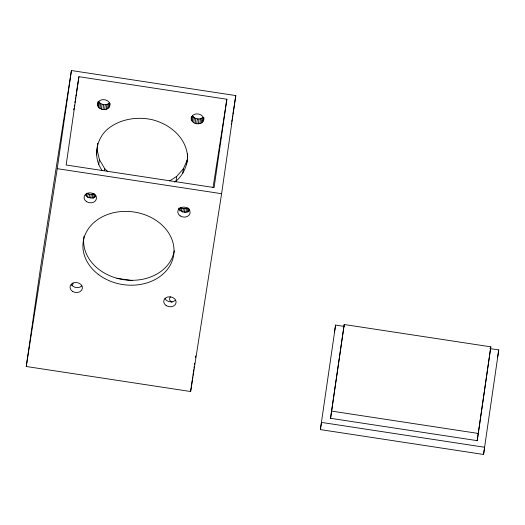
<?xml version="1.0" encoding="UTF-8"?>
<svg xmlns="http://www.w3.org/2000/svg" width="525" height="525" viewBox="0 0 525 525"><rect width="100%" height="100%" fill="white"/><g stroke="black" fill="none" stroke-linecap="round" stroke-linejoin="round"><path stroke-width="0.79" d="M102.309 170.684C92.735 157.92 95.799 138.948 107.888 128.888C119.91 119.155 136.185 116.524 151.121 119.457C168.558 123.349 185.463 136.487 187.425 155.216C187.799 165.618 183.015 175.842 174.72 182.116M96.469 154.947L97.748 143.679M187.425 158.268L187.707 155.085M26.25 366.489L40.438 268.367L71.42 70.54L235.797 95.583L221.602 193.705L190.627 391.525L26.25 366.489L57.232 168.663L71.42 70.54M78.927 76.703L66.157 165.007L214.095 187.543L226.866 99.238L78.927 76.703L76.388 92.905M97.591 104.993C97.092 98.05 108.78 97.958 109.896 104.245C110.394 111.195 98.707 111.28 97.591 104.993L98.096 101.489M98.018 106.28L98.726 101.371C100.754 105.039 106.372 105.879 109.403 102.998L108.695 107.907M98.838 107.454L99.547 102.546M86.251 196.009L86.658 193.207C88.896 194.624 91.868 194.827 94.218 193.554L93.509 198.463M99.993 108.432L100.702 103.53M87.557 197.433L88.069 193.928M101.397 109.154L102.112 104.245M89.125 197.846L89.637 194.342M97.42 144.697L97.624 143.299M102.972 109.568L103.681 104.659M90.753 197.918L91.258 194.414M104.593 109.64L105.302 104.731M92.21 198.352L92.82 194.145M106.155 109.371L106.864 104.468M98.713 164.509L99.422 159.6L97.178 150.045M94.651 197.584L95.058 194.782M107.553 108.78L108.262 103.878M95.655 195.083L95.452 196.488L95.865 195.241M109.495 106.805L110.001 103.3M104.311 170.625L104.613 168.518L99.422 159.6M176.006 181.282L176.715 176.374L183.389 168.748L187.281 159.862M182.68 173.657L183.389 168.748M203.91 117.731C204.763 126.742 188.862 125.075 191.474 116.55M191.284 119.267L191.691 116.465M178.795 209.304L178.999 207.9M191.71 120.553L192.426 115.644C194.453 119.313 200.064 120.153 203.096 117.272L202.387 122.181M187.425 155.216L187.628 153.812M192.531 121.728L193.239 116.819M179.845 210.984L180.351 207.48C182.588 208.898 185.568 209.101 187.917 207.828L187.307 212.034M186.572 164.765L187.182 160.558M193.686 122.706L194.394 117.797M181.355 211.004L181.762 208.202M195.097 123.428L195.805 118.519M182.825 212.12L183.33 208.615M196.665 123.841L197.374 118.932M184.446 212.192L184.951 208.688M198.286 123.913L198.995 119.004M185.909 212.625L186.513 208.418M199.848 123.644L200.557 118.742M188.856 208.353L188.344 211.857L189.558 209.514M201.252 123.053L201.961 118.145M203.195 121.078L203.7 117.574M190.627 391.525L192.741 376.93M192.97 375.309L193.791 369.633M194.027 368.012L194.263 366.391M194.499 364.763L194.729 363.142M195.556 357.466L195.786 355.845M320.381 429.601L321.503 422.408L484.673 447.267L483.545 454.46L320.381 429.601L335.58 325.08L344.466 326.432M330.553 418.307L344.21 324.509L490.829 346.841L478.301 433.453L477.179 440.646L330.553 418.307L344.21 324.509M477.179 440.646L490.829 346.841M483.545 454.46L498.75 349.932L489.864 348.58M73.723 109.922L73.979 108.301M74.235 106.68L74.484 105.059M74.865 102.631L75.121 101.01M75.377 99.389L75.626 97.768M75.882 96.147L76.138 94.526M213.038 187.556L226.866 99.238M231.243 124.648L231.499 123.034M231.748 121.419L232.004 119.805M232.253 118.191L232.634 115.769M232.89 114.155L235.797 95.583M334.458 332.272L335.58 325.08M497.621 357.131L498.75 349.932M191.277 117.954C192.714 111.51 204.179 113.229 203.602 119.831M169.654 180.961L176.715 176.374M57.232 168.663L221.602 193.705M116.891 278.276L132.248 280.613M331.682 411.114L478.301 433.453M104.613 168.518L107.395 171.255M95.924 196.212A6.234 5.007 8.2 0 1 85.247 194.591M81.88 285.895A6.234 5.007 8.2 0 1 71.203 284.268M174.307 250.733A45.728 36.711 8.2 0 1 173.801 253.076M173.591 253.844A45.728 36.711 8.2 0 1 120.973 279.215A45.728 36.711 8.2 0 1 84.046 236.053M189.617 210.486A6.234 5.007 8.2 0 1 178.94 208.865M175.573 300.169A6.234 5.007 8.2 0 1 164.896 298.541M72.863 282.975A6.234 3.721 8.9 0 1 71.846 285.672M172.128 302.321A6.234 3.721 8.9 0 1 170.599 296.953M166.162 305.603A6.234 5.007 8.2 0 0 176.078 302.728A6.234 5.007 8.2 0 0 167.501 297.038A6.234 5.007 8.2 0 0 166.162 305.603M72.463 291.329A6.234 5.007 8.2 0 0 82.386 288.455A6.234 5.007 8.2 0 0 73.808 282.765A6.234 5.007 8.2 0 0 72.463 291.329M180.206 215.919A6.234 5.007 8.2 0 0 190.122 213.045A6.234 5.007 8.2 0 0 181.545 207.355A6.234 5.007 8.2 0 0 180.206 215.919M86.507 201.646A6.234 5.007 8.2 0 0 96.429 198.772A6.234 5.007 8.2 0 0 87.852 193.082A6.234 5.007 8.2 0 0 86.507 201.646M98.208 274.306A45.728 36.711 8.2 0 0 173.093 257.978A45.728 36.711 8.2 0 0 114.096 212.605A45.728 36.711 8.2 0 0 98.208 274.306"/></g></svg>
